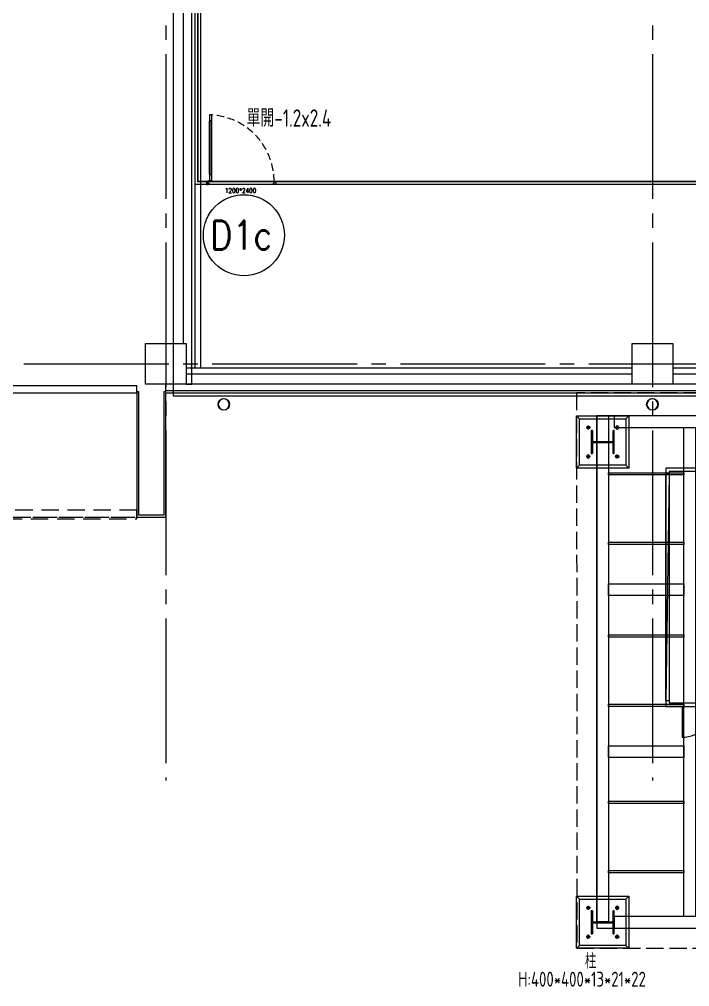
# Model space of a CAD drawing. Extents: x -960 to 27370, y -1283 to 11880.
# Drawn here: x 1547 to 2704, y -1076 to 595 of the extents above; entities that cross this region are included whole.
import ezdxf
from ezdxf.enums import TextEntityAlignment as Align

# ---------------------------------------------------------------- set-up
doc = ezdxf.new("R2010")
doc.units = 0
doc.header["$LTSCALE"] = 100
for name, pattern in [('188K-SM-03-F10-ARCH-PA-Y2257103$0$AP5A-SM-03-F20-ARCH-PA-Y2230801+Y2230803$0$ALL-PA-TXT-Y2221201$0$DASHED', [19.05, 12.7, -6.35]), ('188K-SM-03-F10-MECH-鋼構-Y2257103$0$188K-SM-03-F10-MECH-鋼構-Y2257103$0$CENTER', [2, 1.25, -0.25, 0.25, -0.25]), ('X-S-FAB-L10$0$COL-CEN-LIN', [3.25, 2.5, -0.25, 0.25, -0.25]), ('X-S-FAB-L10$0$HIDDEN', [0.4, 0.3, -0.1]), ('X-S-FAB-L10$0$JJP_虛線(退縮線、投影線、地下室範圍、非屬本工程、圖面分區)', [0.45, 0.3, -0.15])]:
    doc.linetypes.add(name, pattern=pattern)
for name, color, linetype in [('188K-SM-03-F10-ARCH-PA-Y2257103$0$K-0-Door-TXT', 53, 'Continuous'), ('188K-SM-03-F10-ARCH-PA-Y2257103$0$K-AREA', 53, 'Continuous'), ('188K-SM-03-F10-ARCH-PA-Y2257103$0$K-Door', 53, 'Continuous'), ('188K-SM-03-F10-ARCH-PA-Y2257103$0$K-P1S-4.2-單抗', 53, 'Continuous'), ('188K-SM-03-F10-ARCH-PA-Y2257103$0$K-TXT', 53, 'Continuous'), ('188K-SM-03-F10-ARCH-PA-Y2257103$0$K-岩棉 2hr 7.5-單抗', 53, 'Continuous'), ('188K-SM-03-F10-ARCH-PA-Y2257103$0$K-岩棉 2hr 7.5-非抗', 53, 'Continuous'), ('188K-SM-03-F10-MECH-鋼構-Y2257103$0$188K-SM-03-F10-MECH-鋼構-Y2257103$0$0-Block Center-Line', 1, '188K-SM-03-F10-MECH-鋼構-Y2257103$0$188K-SM-03-F10-MECH-鋼構-Y2257103$0$CENTER'), ('188K-SM-03-F10-MECH-鋼構-Y2257103$0$188K-SM-03-F10-MECH-鋼構-Y2257103$0$0-CF-AAS-鋼構', 241, 'Continuous'), ('X-S-FAB-L10$0$0-DIM-TXT', 8, 'Continuous'), ('X-S-FAB-L10$0$A-OBJE-MEP', 8, 'Continuous'), ('X-S-FAB-L10$0$A-WALL-EX', 8, 'Continuous'), ('X-S-FAB-L10$0$A-WALL-IN', 8, 'Continuous'), ('X-S-FAB-L10$0$BLOCK', 8, 'Continuous'), ('X-S-FAB-L10$0$CCL', 8, 'X-S-FAB-L10$0$COL-CEN-LIN'), ('X-S-FAB-L10$0$COL-S', 8, 'Continuous'), ('X-S-FAB-L10$0$HID', 8, 'X-S-FAB-L10$0$HIDDEN'), ('X-S-FAB-L10$0$S-FNDN', 8, 'Continuous')]:
    doc.layers.add(name, color=color, linetype=linetype)
doc.styles.add('188K-SM-03-F10-ARCH-PA-Y2257103$0$AA-TXT', font='isocp.shx', dxfattribs={"width": 0.8, "bigfont": 'chineset.shx'})
doc.styles.add('188K-SM-03-F10-ARCH-PA-Y2257103$0$AP5A-SM-03-F20-ARCH-PA-Y2230801+Y2230803$0$ALL-PA-TXT-Y2221201$0$Standard', font='txt.shx', dxfattribs={"bigfont": 'chineset.shx'})
doc.styles.add('188K-SM-03-F10-ARCH-PA-Y2257103$0$Standard', font='txt.shx', dxfattribs={"bigfont": 'chineset.shx'})
doc.styles.add('188K-SM-03-F10-MECH-鋼構-Y2257103$0$188K-SM-03-F10-MECH-鋼構-Y2257103$0$X-F2-L05-E-PPB-EQ-50K$0$AA-TXT', font='isocp.shx', dxfattribs={"width": 0.8, "bigfont": 'china.shx'})
doc.styles.add('X-S-FAB-L10$0$CHINA', font='simplex.shx', dxfattribs={"width": 0.75, "bigfont": 'chineset.shx'})
doc.styles.add('X-S-FAB-L10$0$Standard', font='', dxfattribs={"width": 0.8})
doc.styles.add('X-S-FAB-L10$0$TG_NOTE_TEXT', font='simplex.shx', dxfattribs={"width": 0.75, "bigfont": 'chineset.shx'})
doc.styles.get('X-S-FAB-L10$0$Standard').set_extended_font_data('Microsoft JhengHei')

# ---------------------------------------------------------------- blocks, each defined once
blk = doc.blocks.new('X-S-FAB-L10$0$FAB2-L05')
at = {"layer": 'X-S-FAB-L10$0$CCL'}
for p, q in [((-24360, 11005), (-24360, 0)), ((-23520, 11005), (-23520, 0)), ((-26880, 720), (1210, 720))]:
    blk.add_line(p, q, dxfattribs=at)
at = {"layer": 'X-S-FAB-L10$0$COL-S'}
for points in [[(-24395, 755), (-24325, 755), (-24325, 685), (-24395, 685)], [(-23555, 755), (-23485, 755), (-23485, 685), (-23555, 685)]]:
    blk.add_lwpolyline(points, close=True, dxfattribs=at)
blk = doc.blocks.new('X-S-FAB-L10')
at = {"layer": 'X-S-FAB-L10$0$A-OBJE-MEP', "lineweight": 0, "flags": 128}
for points in [[(1909.5, -70, 1), (1890.5, -70, 1)], [(2649.5, -70, 1), (2630.5, -70, 1)]]:
    blk.add_lwpolyline(points, format="xyb", close=True, dxfattribs=at)
at = {"layer": 'X-S-FAB-L10$0$A-OBJE-MEP', "lineweight": 0}
for centre in [(1900, -70), (2640, -70)]:
    blk.add_circle(centre, 10, dxfattribs=at)
at = {"layer": 'X-S-FAB-L10$0$A-WALL-EX', "lineweight": 0}
blk.add_line((6815, -46.5), (1800, -46.5), dxfattribs=at)
at = {"layer": 'X-S-FAB-L10$0$A-WALL-EX', "linetype": 'X-S-FAB-L10$0$JJP_虛線(退縮線、投影線、地下室範圍、非屬本工程、圖面分區)', "lineweight": 0}
blk.add_line((-38, -264.997), (1750, -264.997), dxfattribs=at)
at = {"layer": 'X-S-FAB-L10$0$A-WALL-EX', "lineweight": 0, "flags": 128}
for points in [[(1750, -38), (1450, -38)], [(1450, -50), (1750, -50)], [(1750, -50), (1750, -38)], [(1753.5, -48.25), (1750, -48.25)], [(1750, -48.25), (1750, -261.5)], [(1750, -50), (1750, -265)], [(1750, -50), (1750, -265)], [(1750, -50), (1750, -265)], [(1750, -50), (1750, -265)], [(1753.5, -261.5), (1753.5, -48.25)], [(1800, -48.25), (1796.5, -48.25)], [(1796.5, -48.25), (1796.5, -261.5)], [(6815, -35), (1800, -35)], [(1800, -46.5), (1800, -35)], [(1800, -48.25), (1800, -46.5)], [(1800, -265), (1800, -50)], [(1800, -50), (6815, -50)], [(1800, -50), (6815, -50)], [(1800, -50), (6815, -50)], [(1800, -50), (6815, -50)], [(1800, -50), (6815, -50)], [(1800, -50), (6815, -50)], [(1800, -50), (6815, -50)], [(1800, -50), (6815, -50)], [(1750, -265), (1753.5, -265)], [(1796.5, -261.5), (1753.5, -261.5)], [(1753.5, -265), (1796.5, -265)], [(1796.5, -265), (1800, -265)]]:
    blk.add_lwpolyline(points, dxfattribs=at)
at = {"layer": 'X-S-FAB-L10$0$A-WALL-EX', "linetype": 'X-S-FAB-L10$0$JJP_虛線(退縮線、投影線、地下室範圍、非屬本工程、圖面分區)', "lineweight": 0, "flags": 128}
for points in [[(-50, -265), (1750, -265)], [(1750, -252.997), (-38, -252.997)], [(1750, -253), (-38, -253)], [(1750, -253), (-38, -253)], [(-38, -265), (1750, -265)], [(1750, -264.997), (1750, -252.997)], [(1750, -268), (1750, -253)], [(1750, -265), (1750, -253)], [(1750, -265), (1750, -264.997)], [(-53, -268), (1750, -268)]]:
    blk.add_lwpolyline(points, dxfattribs=at)
at = {"layer": 'X-S-FAB-L10$0$A-WALL-IN', "lineweight": 0, "flags": 128}
for points in [[(1845, -35), (1845, 2100)], [(1830, 1455), (1830, 35)], [(1835, -35), (1845, -35)]]:
    blk.add_lwpolyline(points, dxfattribs=at)
at = {"layer": 'X-S-FAB-L10$0$COL-S'}
for p, q in [((1765, 35), (1835, 35)), ((1765, -35), (1765, 35)), ((1835, 35), (1835, -35)), ((2605, 35), (2675, 35)), ((2605, -35), (2605, 35)), ((2675, 35), (2675, -35)), ((1835, -35), (1765, -35)), ((2675, -35), (2605, -35))]:
    blk.add_line(p, q, dxfattribs=at)
at = {"layer": 'X-S-FAB-L10$0$HID'}
for p, q in [((6803.531, -50), (2509.135, -50)), ((2509.135, -50), (2509.405, -1010)), ((2509.405, -1010), (17209, -1010))]:
    blk.add_line(p, q, dxfattribs=at)
at = {"layer": 'X-S-FAB-L10$0$S-FNDN', "lineweight": 0, "flags": 128}
blk.add_lwpolyline([(4350, 7470), (1830, 7470), (1830, 1500), (1812.5, 1500), (1812.5, -55), (9330, -55), (9330, 7470)], close=True, dxfattribs=at)
at = {"layer": 'X-S-FAB-L10$0$BLOCK'}
blk.add_blockref('X-S-FAB-L10$0$FAB2-L05', (26160, -720), dxfattribs=at)
at = {"style": 'X-S-FAB-L10$0$TG_NOTE_TEXT', "width": 0.5, "flags": 1}
for p in [(7463.301, 9020), (18268.251, 8649), (11197.77, 4800.167), (16485.801, 4800.167), (25420.27, 2635), (13360, 320.001, 0), (7463.301, -33.333)]:
    blk.add_attdef('WH', text='', height=20, dxfattribs=at).set_placement(p, align=Align.BOTTOM_LEFT)
at = {"width": 0.5}
for style, p in [('X-S-FAB-L10$0$TG_NOTE_TEXT', (7585, 9020)), ('X-S-FAB-L10$0$TG_NOTE_TEXT', (18389.95, 8649)), ('X-S-FAB-L10$0$TG_NOTE_TEXT', (11117.5, 4813.5)), ('X-S-FAB-L10$0$TG_NOTE_TEXT', (16607.5, 4813.5)), ('X-S-FAB-L10$0$TG_NOTE_TEXT', (25350, 2635)), ('X-S-FAB-L10$0$Standard', (13129.375, 325.001, 0)), ('X-S-FAB-L10$0$TG_NOTE_TEXT', (7585, -20))]:
    blk.add_attdef('DESC', text='', height=10, dxfattribs=dict(at, style=style)).set_placement(p, align=Align.BOTTOM_LEFT)
for tag, style, p in [('TYPE', 'X-S-FAB-L10$0$TG_NOTE_TEXT', (7619.286, 9020)), ('NO', 'X-S-FAB-L10$0$TG_NOTE_TEXT', (7650.095, 9020)), ('TYPE', 'X-S-FAB-L10$0$TG_NOTE_TEXT', (18424.236, 8649)), ('NO', 'X-S-FAB-L10$0$TG_NOTE_TEXT', (18455.045, 8649)), ('NO', 'X-S-FAB-L10$0$TG_NOTE_TEXT', (11088.595, 4813.5)), ('TYPE', 'X-S-FAB-L10$0$TG_NOTE_TEXT', (11151.786, 4813.5)), ('TYPE', 'X-S-FAB-L10$0$TG_NOTE_TEXT', (16641.786, 4813.5)), ('NO', 'X-S-FAB-L10$0$TG_NOTE_TEXT', (16672.595, 4813.5)), ('NO', 'X-S-FAB-L10$0$TG_NOTE_TEXT', (25313, 2635)), ('TYPE', 'X-S-FAB-L10$0$TG_NOTE_TEXT', (25350, 2635)), ('NO', 'X-S-FAB-L10$0$Standard', (13100, 320.001, 0)), ('TYPE', 'X-S-FAB-L10$0$Standard', (13129.375, 320.001, 0)), ('TYPE', 'X-S-FAB-L10$0$TG_NOTE_TEXT', (7619.286, -20)), ('NO', 'X-S-FAB-L10$0$TG_NOTE_TEXT', (7650.095, -20))]:
    blk.add_attdef(tag, text='', height=10, dxfattribs=dict(at, style=style)).set_placement(p, align=Align.BOTTOM_RIGHT)
at = {"style": 'X-S-FAB-L10$0$TG_NOTE_TEXT', "width": 0.5, "flags": 1}
for rotation, p in [(180, (43, 7480)), (180, (943, 7480)), (90, (24310, 3717.77)), (270, (17080, 1711.699))]:
    blk.add_attdef('WH', text='', height=20, rotation=rotation, dxfattribs=at).set_placement(p, align=Align.BOTTOM_LEFT)
at = {"width": 0.5}
for rotation, style, p in [(180, 'X-S-FAB-L10$0$Standard', (317.625, 7480)), (180, 'X-S-FAB-L10$0$Standard', (1217.625, 7480)), (90, 'X-S-FAB-L10$0$TG_NOTE_TEXT', (24310, 3647.5)), (270, 'X-S-FAB-L10$0$TG_NOTE_TEXT', (17080, 1605))]:
    blk.add_attdef('DESC', text='', height=10, rotation=rotation, dxfattribs=dict(at, style=style)).set_placement(p, align=Align.BOTTOM_LEFT)
for tag, rotation, style, p in [('TYPE', 180, 'X-S-FAB-L10$0$Standard', (317.625, 7480)), ('NO', 180, 'X-S-FAB-L10$0$Standard', (347, 7480)), ('TYPE', 180, 'X-S-FAB-L10$0$Standard', (1217.625, 7480)), ('NO', 180, 'X-S-FAB-L10$0$Standard', (1247, 7480)), ('TYPE', 90, 'X-S-FAB-L10$0$TG_NOTE_TEXT', (24310, 3647.5)), ('NO', 90, 'X-S-FAB-L10$0$TG_NOTE_TEXT', (24310, 3610.5)), ('TYPE', 270, 'X-S-FAB-L10$0$TG_NOTE_TEXT', (17080, 1605)), ('NO', 270, 'X-S-FAB-L10$0$TG_NOTE_TEXT', (17080, 1573))]:
    blk.add_attdef(tag, text='', height=10, rotation=rotation, dxfattribs=dict(at, style=style)).set_placement(p, align=Align.BOTTOM_RIGHT)
at = {"layer": 'X-S-FAB-L10$0$0-DIM-TXT', "style": 'X-S-FAB-L10$0$CHINA', "width": 0.75}
for p in [(667.414, 7855.1, -2689.4), (22627.353, 6728.814), (25644.722, 6728.814), (24778.787, 5569.051), (1118.252, 4980), (417.801, 4594.623), (23874.84, 4355), (22927.43, 4330.122), (23749.869, 3901.367), (417.801, 3765.236), (1118.252, 3730), (417.801, 3115.79), (536.882, 2227.832), (16908.994, 1782.652), (888.445, 880.466), (16977.43, 750), (18878.841, 750), (25641.221, 553.233), (21364.03, 526.894)]:
    blk.add_attdef('HIG', text='', height=80, dxfattribs=at).set_placement(p, align=Align.MIDDLE_LEFT)
blk = doc.blocks.new('188K-SM-03-F10-MECH-EQ-Y2257103$0$A$C0D54229D')
at = {"color": 2}
for q in [(0, -532), (532, 0)]:
    blk.add_line((0, 0), q, dxfattribs=at)
blk.add_arc((0, 0), 532, 270, 0, dxfattribs=at)
blk.add_point((266, 0))
blk = doc.blocks.new('188K-SM-03-F10-MECH-EQ-Y2257103$0$0-CRMAU-12W')
at = {"color": 4}
for p, q in [((0, 0), (-18620, 0)), ((-18620, 0), (-18620, -4120)), ((-60, -60), (-18560, -60)), ((-18560, -60), (-18560, -4060)), ((-18620, -4120), (0, -4120)), ((-18560, -4060), (-60, -4060))]:
    blk.add_line(p, q, dxfattribs=at)
at = {"color": 6}
blk.add_line((-18560, -95), (-18620, -4025), dxfattribs=at)
at = {"color": 5}
blk.add_lwpolyline([(-18620, -95), (-18560, -95), (-18560, -4025), (-18620, -4025)], close=True, dxfattribs=at)
at = {"color": 6}
blk.add_lwpolyline([(-18560, -4025), (-18620, -4025), (-18620, -95), (-18560, -95)], close=True, dxfattribs=at)
blk.add_blockref('188K-SM-03-F10-MECH-EQ-Y2257103$0$A$C0D54229D', (-18338, -4120))
blk = doc.blocks.new('188K-SM-03-F10-MECH-EQ-Y2257103')
at = {"xscale": 0.1, "yscale": 0.1, "zscale": 0.1}
blk.add_blockref('188K-SM-03-F10-MECH-EQ-Y2257103$0$0-CRMAU-12W', (4525.2, -180), dxfattribs=at)
blk = doc.blocks.new('*U354')
blk.add_circle((0, 0), 24.5)
at = {"layer": '188K-SM-03-F10-MECH-鋼構-Y2257103$0$188K-SM-03-F10-MECH-鋼構-Y2257103$0$0-Block Center-Line'}
for p, q in [((0, -34), (0, 34)), ((-34, 0), (34, 0))]:
    blk.add_line(p, q, dxfattribs=at)
blk = doc.blocks.new('188K-SM-03-F10-MECH-鋼構-Y2257103$0$AUDIT_I_250817102654-2')
for p, q in [((200, 200), (-200, 200)), ((-200, 200), (-200, 179)), ((-28.5, 179), (-200, 179)), ((0, 200), (0, -200)), ((200, 179), (28.5, 179)), ((200, 179), (200, 200)), ((-6.5, 157), (-6.5, -157)), ((6.5, 157), (6.5, -157)), ((-200, -179), (-28.5, -179)), ((-200, -179), (-200, -200)), ((-200, -200), (200, -200)), ((28.5, -179), (200, -179)), ((200, -200), (200, -179))]:
    blk.add_line(p, q)
for centre, start, end in [((-28.5, 157), 0, 90), ((28.5, 157), 90, 180), ((-28.5, -157), 270, 360), ((28.5, -157), 180, 270)]:
    blk.add_arc(centre, 22, start, end)
blk = doc.blocks.new('188K-SM-03-F10-MECH-鋼構-Y2257103$0$188K-SM-03-F10-MECH-鋼構-Y2257103$0$A$C1e76e784')
for p, q in [((50, 850), (0, 900)), ((850, 850), (900, 900)), ((0, 0), (50, 50)), ((850, 50), (900, 0))]:
    blk.add_line(p, q)
for points in [[(0, 900), (900, 900), (900, 0), (0, 0)], [(50, 850), (850, 850), (850, 50), (50, 50)]]:
    blk.add_lwpolyline(points, close=True)
at = {"color": 3, "const_width": 1}
blk.add_lwpolyline([(150, 750), (750, 750), (750, 150), (150, 150)], close=True, dxfattribs=at)
at = {"yscale": 1.083333333333333, "zscale": 1.083333333333333, "rotation": 180}
for p, xscale in [((200, 700), 1.083333333333333), ((700, 700), -1.083333333333333)]:
    blk.add_blockref('*U354', p, dxfattribs=dict(at, xscale=xscale))
at = {"rotation": 90}
blk.add_blockref('188K-SM-03-F10-MECH-鋼構-Y2257103$0$AUDIT_I_250817102654-2', (450, 450), dxfattribs=at)
at = {"yscale": 1.083333333333333, "zscale": 1.083333333333333}
for p, xscale in [((200, 200), -1.083333333333333), ((700, 200), 1.083333333333333)]:
    blk.add_blockref('*U354', p, dxfattribs=dict(at, xscale=xscale))
blk = doc.blocks.new('188K-SM-03-F10-MECH-鋼構-Y2257103$0$0-120000CMH 雙層')
for points in [[(-21743.3, -98), (-21613.3, -98), (-21613.3, -102), (-21743.3, -102)], [(-21743.3, -218), (-21613.3, -218), (-21613.3, -222), (-21743.3, -222)], [(-21743.3, -378), (-21613.3, -378), (-21613.3, -382), (-21743.3, -382)], [(-21743.3, -498), (-21613.3, -498), (-21613.3, -502), (-21743.3, -502)], [(-21743.3, -665.5), (-21613.3, -665.5), (-21613.3, -669.5), (-21743.3, -669.5)], [(-21743.3, -785.5), (-21613.3, -785.5), (-21613.3, -789.5), (-21743.3, -789.5)]]:
    blk.add_lwpolyline(points, close=True)
at = {"layer": '188K-SM-03-F10-MECH-鋼構-Y2257103$0$188K-SM-03-F10-MECH-鋼構-Y2257103$0$0-CF-AAS-鋼構', "color": 140}
for points in [[(-21763.3, 0), (-21743.3, 0), (-21743.3, -874.3), (-21763.3, -874.3)], [(-21733.3, -20), (-17453.8, -20), (-17453.8, 0), (-21733.3, 0)], [(-21733.3, -885), (-7188.5, -885), (-7188.5, -865), (-21733.3, -865)]]:
    blk.add_lwpolyline(points, close=True, dxfattribs=at)
at = {"layer": '188K-SM-03-F10-MECH-鋼構-Y2257103$0$188K-SM-03-F10-MECH-鋼構-Y2257103$0$0-CF-AAS-鋼構', "color": 181}
for points in [[(-21613.3, -20), (-21593.3, -20), (-21593.3, -865), (-21613.3, -865)], [(-21743.3, -290), (-21613.3, -290), (-21613.3, -310), (-21743.3, -310)], [(-21743.3, -570), (-21613.3, -570), (-21613.3, -590), (-21743.3, -590)]]:
    blk.add_lwpolyline(points, close=True, dxfattribs=at)
at = {"layer": '188K-SM-03-F10-MECH-鋼構-Y2257103$0$188K-SM-03-F10-MECH-鋼構-Y2257103$0$0-CF-AAS-鋼構', "xscale": 0.1, "yscale": 0.1, "zscale": 0.1}
for p in [(-21798.3, -90), (-21798.3, -920)]:
    blk.add_blockref('188K-SM-03-F10-MECH-鋼構-Y2257103$0$188K-SM-03-F10-MECH-鋼構-Y2257103$0$A$C1e76e784', p, dxfattribs=at)
at = {"layer": '188K-SM-03-F10-MECH-鋼構-Y2257103$0$188K-SM-03-F10-MECH-鋼構-Y2257103$0$0-CF-AAS-鋼構', "color": 2, "style": '188K-SM-03-F10-MECH-鋼構-Y2257103$0$188K-SM-03-F10-MECH-鋼構-Y2257103$0$X-F2-L05-E-PPB-EQ-50K$0$AA-TXT', "width": 0.8}
for s, height, p in [('柱', 25.8, (-21784, -954.9)), ('H:400*400*13*21*22', 25.769, (-21899.2, -986.2))]:
    blk.add_text(s, height=height, dxfattribs=at).set_placement(p)
blk = doc.blocks.new('188K-SM-03-F10-MECH-鋼構-Y2257103')
blk.add_lwpolyline([(2544.3, -90), (2544.3, -975), (17174, -975), (17174, -90), (15182.7, -90), (15182.7, -296.2), (12640.5, -296.2), (12640.5, -90), (7666.3, -90), (7666.3, -377.2), (6853.7, -377.2), (6853.7, -90)], close=True)
blk.add_blockref('188K-SM-03-F10-MECH-鋼構-Y2257103$0$0-120000CMH 雙層', (24307.5, -90))
blk = doc.blocks.new('188K-SM-03-F10-ARCH-PA-Y2257103$0$單開庫板門-1200x2400)圓型拉環鎖+輔助鎖)')
at = {"ltscale": 0.1}
for p, q in [((26008.6, -11403.6), (26004.5, -11403.6)), ((26004.5, -11403.6), (26004.5, -11414.1)), ((26004.5, -11414.1), (26004.5, -11415.3)), ((26004.5, -11414.1), (26008.6, -11414.1)), ((26004.5, -11415.4), (26004.6, -11415.5)), ((26008.6, -11414), (26004.6, -11414)), ((26004.6, -11414.3), (26004.6, -11414.2)), ((26004.6, -11415.3), (26004.6, -11414.5)), ((26004.7, -11414.1), (26006.5, -11414.1)), ((26005.1, -11414.4), (26004.7, -11414.4)), ((26004.7, -11414.5), (26005.1, -11414.5)), ((26004.7, -11414.5), (26004.7, -11506)), ((26004.7, -11506), (26004.7, -11414.5)), ((26004.7, -11414.5), (26004.7, -11414.5)), ((26004.7, -11415.4), (26004.7, -11415.3)), ((26005.2, -11414.4), (26005.2, -11414.4)), ((26006.5, -11414.1), (26006.6, -11414.1)), ((26006.6, -11414.1), (26006.6, -11414.1)), ((26006.6, -11414.1), (26008.4, -11414.1)), ((26008.4, -11414.4), (26008, -11414.4)), ((26008, -11414.4), (26008, -11414.4)), ((26008, -11414.5), (26008.4, -11414.5)), ((26008.4, -11506), (26008.4, -11414.5)), ((26008.4, -11414.5), (26008.4, -11414.5)), ((26008.4, -11414.5), (26008.4, -11506)), ((26008.4, -11415.3), (26008.4, -11415.4)), ((26008.5, -11414.2), (26008.5, -11414.3)), ((26008.5, -11414.5), (26008.5, -11415.3)), ((26008.5, -11415.5), (26008.6, -11415.4)), ((26008.6, -11414.1), (26008.6, -11403.6)), ((26008.6, -11415.3), (26008.6, -11414.1)), ((26008.6, -11506.4), (26004.5, -11506.4)), ((26004.5, -11506.4), (26004.5, -11518)), ((26004.7, -11506), (26004.7, -11506)), ((26008.4, -11506), (26008.4, -11506)), ((26008.6, -11518), (26008.6, -11506.4)), ((25999.5, -11519.7), (25999.5, -11523.2)), ((26002.5, -11519.1), (26000, -11519.1)), ((26000, -11523.7), (26002.4, -11523.7)), ((26002.4, -11523.7), (26004.1, -11522.6)), ((26002.9, -11518.5), (26002.6, -11518.5)), ((26002.6, -11518.5), (26002.6, -11521)), ((26002.6, -11521.9), (26002.6, -11519.3)), ((26002.6, -11521), (26002.9, -11521)), ((26003.4, -11521.9), (26002.6, -11521.9)), ((26002.9, -11521), (26002.9, -11518.5)), ((26003.3, -11522.2), (26003.3, -11522)), ((26003.3, -11522), (26003.4, -11522)), ((26004, -11522.2), (26003.3, -11522.2)), ((26008.3, -11517.5), (26003.6, -11517.5)), ((26003.6, -11517.5), (26003.6, -11517.7)), ((26003.6, -11517.7), (26008.3, -11517.7)), ((26004.1, -11521.9), (26003.9, -11521.9)), ((26003.9, -11522), (26004, -11522)), ((26004, -11522), (26004, -11522.2)), ((26004.2, -11522.4), (26004.2, -11521.9)), ((26004.5, -11518), (26008.6, -11518)), ((26008.3, -11517.7), (26008.3, -11517.5)), ((26114.8, -11521.9), (26115.1, -11521.9)), ((26114.8, -11522.4), (26114.8, -11521.9)), ((26114.9, -11522), (26114.9, -11522.2)), ((26115.1, -11522), (26114.9, -11522)), ((26114.9, -11522.2), (26115.7, -11522.2)), ((26116.6, -11523.7), (26114.9, -11522.6)), ((26115.5, -11521.9), (26116.3, -11521.9)), ((26115.7, -11522), (26115.5, -11522)), ((26115.7, -11522.2), (26115.7, -11522)), ((26116.3, -11521.9), (26116.3, -11519.3)), ((26116.5, -11519.1), (26119, -11519.1)), ((26119, -11523.7), (26116.6, -11523.7)), ((26119.5, -11519.7), (26119.5, -11523.2))]:
    blk.add_line(p, q, dxfattribs=at)
blk.add_lwpolyline([(26006.6, -11506.4), (26006.5, -11506.3), (26004.7, -11506.3, -0.414214), (26004.6, -11506.3), (26004.6, -11506.1, -0.414214), (26004.7, -11506.1), (26005.1, -11506.1, 0.414214), (26005.2, -11506.1), (26005.2, -11506, 0.414214), (26005.1, -11506), (26004.7, -11506, -0.414214), (26004.6, -11506), (26004.6, -11505.2, -0.414214), (26004.7, -11505.2), (26004.7, -11505.2, 0.414214), (26004.7, -11505.2), (26004.7, -11505, 0.72636), (26004.6, -11505), (26004.5, -11505.1, 0.158507), (26004.5, -11505.2), (26004.5, -11506.4, 0.414214), (26004.6, -11506.5), (26008.6, -11506.5, 0.414214), (26008.6, -11506.4), (26008.6, -11505.2, 0.158507), (26008.6, -11505.1), (26008.5, -11505, 0.72636), (26008.4, -11505), (26008.4, -11505.2, 0.414214), (26008.5, -11505.2, -0.414214), (26008.5, -11505.2), (26008.5, -11506, -0.414214), (26008.4, -11506), (26008, -11506, 0.414214), (26008, -11506), (26008, -11506.1, 0.414214), (26008, -11506.1), (26008.4, -11506.1, -0.414214), (26008.5, -11506.1), (26008.5, -11506.3, -0.414214), (26008.4, -11506.3), (26006.6, -11506.3)], format="xyb", close=True, dxfattribs=at)
for points in [[(25999.5, -11518.9), (25999.5, -11523.9)], [(26119.5, -11518.9), (26119.5, -11523.9)]]:
    blk.add_lwpolyline(points)
for centre, radius, start, end in [((26004.6, -11414.1), 0.0313, 90, 180), ((26004.6, -11415.3), 0.0313, 180, 216.0274), ((26004.7, -11414.2), 0.0313, 90, 180), ((26004.7, -11414.3), 0.0313, 180, 270), ((26004.7, -11414.5), 0.0313, 90, 180), ((26004.7, -11415.3), 0.0209, 180, 270), ((26004.7, -11415.4), 0.0313, 216.0274, 360), ((26004.7, -11415.3), 0.0209, 360, 90), ((26005.1, -11414.4), 0.0313, 270, 0), ((26005.1, -11414.4), 0.0313, 0, 90), ((26008, -11414.4), 0.0313, 90, 180), ((26008, -11414.4), 0.0313, 180, 270), ((26008.4, -11414.2), 0.0313, 360, 90), ((26008.4, -11414.3), 0.0313, 270, 0), ((26008.4, -11414.5), 0.0313, 0, 90), ((26008.5, -11415.3), 0.0209, 90, 180), ((26008.5, -11415.4), 0.0313, 180, 323.9726), ((26008.5, -11415.3), 0.0209, 270, 360), ((26008.6, -11414.1), 0.0313, 360, 90), ((26008.6, -11415.3), 0.0313, 323.9726, 360)]:
    blk.add_arc(centre, radius, start, end, dxfattribs=at)
at = {"linetype": '188K-SM-03-F10-ARCH-PA-Y2257103$0$AP5A-SM-03-F20-ARCH-PA-Y2230801+Y2230803$0$ALL-PA-TXT-Y2221201$0$DASHED', "ltscale": 0.01}
blk.add_arc((26001.1, -11518.7), 115.3, 359.8531, 85.8135, dxfattribs=at)
at = {"ltscale": 0.1, "extrusion": (0, 0, -1)}
blk.add_ellipse((26003.1, -11517.9), major_axis=(-0.516, 0.516), ratio=1, start_param=5.497787, end_param=11.780972, dxfattribs=at)
at = {"ltscale": 0.1}
for centre, major_axis, start_param, end_param in [((26000, -11519.7), (0.369, -0.369), 2.356194, 3.926991), ((26000, -11523.2), (-0.369, -0.369), 5.497787, 7.068583), ((26002.5, -11519.3), (0.111, -0.111), 7.068583, 8.63938), ((26003.4, -11521.9), (-0.0369, -0.0369), 0.785398, 3.926991), ((26003.9, -11521.9), (-0.0369, -0.0369), 3.926991, 7.068583), ((26004.1, -11521.9), (0.0369, -0.0369), 7.068583, 8.63938), ((26003.9, -11522.4), (0.221, -0.221), 6.162283, 7.068583), ((26114.8, -11521.9), (-0.0369, -0.0369), -2.356194, -0.785398), ((26115.1, -11522.4), (-0.221, -0.221), -0.785398, 0.120903), ((26115.1, -11521.9), (0.0369, -0.0369), -0.785398, 2.356194), ((26115.5, -11521.9), (0.0369, -0.0369), 2.356194, 5.497787), ((26116.5, -11519.3), (-0.111, -0.111), -2.356194, -0.785398), ((26119, -11519.7), (-0.369, -0.369), 2.356194, 3.926991), ((26119, -11523.2), (0.369, -0.369), -0.785398, 0.785398)]:
    blk.add_ellipse(centre, major_axis=major_axis, ratio=1, start_param=start_param, end_param=end_param, dxfattribs=at)
at = {"color": 8, "ltscale": 0.1, "style": '188K-SM-03-F10-ARCH-PA-Y2257103$0$AP5A-SM-03-F20-ARCH-PA-Y2230801+Y2230803$0$ALL-PA-TXT-Y2221201$0$Standard', "width": 0.85}
blk.add_text('1200*2400', height=8, dxfattribs=at).set_placement((26058.4, -11534.4), align=Align.MIDDLE_CENTER)
blk = doc.blocks.new('188K-SM-03-F10-ARCH-PA-Y2257103')
at = {"layer": '188K-SM-03-F10-ARCH-PA-Y2257103$0$K-AREA', "const_width": 3, "elevation": 0}
blk.add_lwpolyline([(16745, 315), (14880, 315), (14880, 45), (14160, 45), (14160, 315), (1855, 315), (1855, 8313), (1775, 8313), (1775, 8630)], dxfattribs=at)
at = {"layer": '188K-SM-03-F10-ARCH-PA-Y2257103$0$K-P1S-4.2-單抗'}
for p, q in [((7405, 315, 0), (1860, 315, 0)), ((7405, 310, 0), (1860, 310, 0))]:
    blk.add_line(p, q, dxfattribs=at)
at = {"layer": '188K-SM-03-F10-ARCH-PA-Y2257103$0$K-TXT'}
blk.add_circle((1934.7, 222.4, 0), 70, dxfattribs=at)
at = {"layer": '188K-SM-03-F10-ARCH-PA-Y2257103$0$K-岩棉 2hr 7.5-單抗'}
for p, q in [((1850, 8308, 0), (1850, 310)), ((1860, 8318, 0), (1860, 310, 0))]:
    blk.add_line(p, q, dxfattribs=at)
at = {"layer": '188K-SM-03-F10-ARCH-PA-Y2257103$0$K-岩棉 2hr 7.5-非抗'}
for p, q in [((1850, 310), (1850, -7.5, 0)), ((1860, 310, 0), (1850, 310)), ((1860, 310, 0), (1860, -7.5, 0)), ((2605, -7.5, 0), (1835, -7.5, 0)), ((3445, -7.5, 0), (2675, -7.5, 0)), ((2605, -17.5, 0), (1835, -17.5, 0)), ((3445, -17.5, 0), (2675, -17.5, 0))]:
    blk.add_line(p, q, dxfattribs=at)
at = {"layer": '188K-SM-03-F10-ARCH-PA-Y2257103$0$K-Door'}
blk.add_blockref('188K-SM-03-F10-ARCH-PA-Y2257103$0$單開庫板門-1200x2400)圓型拉環鎖+輔助鎖)', (-24129.5, 11833.9, 0), dxfattribs=at)
at = {"layer": '188K-SM-03-F10-ARCH-PA-Y2257103$0$K-0-Door-TXT', "style": '188K-SM-03-F10-ARCH-PA-Y2257103$0$AA-TXT', "width": 0.8}
blk.add_text('單開-1.2x2.4', height=30, dxfattribs=at).set_placement((2012.4, 424.8, 0), align=Align.MIDDLE_CENTER)
at = {"layer": '188K-SM-03-F10-ARCH-PA-Y2257103$0$K-TXT', "style": '188K-SM-03-F10-ARCH-PA-Y2257103$0$Standard', "width": 0.85}
blk.add_text('D1c', height=50, dxfattribs=at).set_placement((1930.3, 222.4, 0), align=Align.MIDDLE)

msp = doc.modelspace()

# ---------------------------------------------------------------- block references
for name in ['X-S-FAB-L10', '188K-SM-03-F10-ARCH-PA-Y2257103', '188K-SM-03-F10-MECH-鋼構-Y2257103', '188K-SM-03-F10-MECH-EQ-Y2257103']:
    msp.add_blockref(name, (0, 0))

doc.saveas('drawing.dxf')
